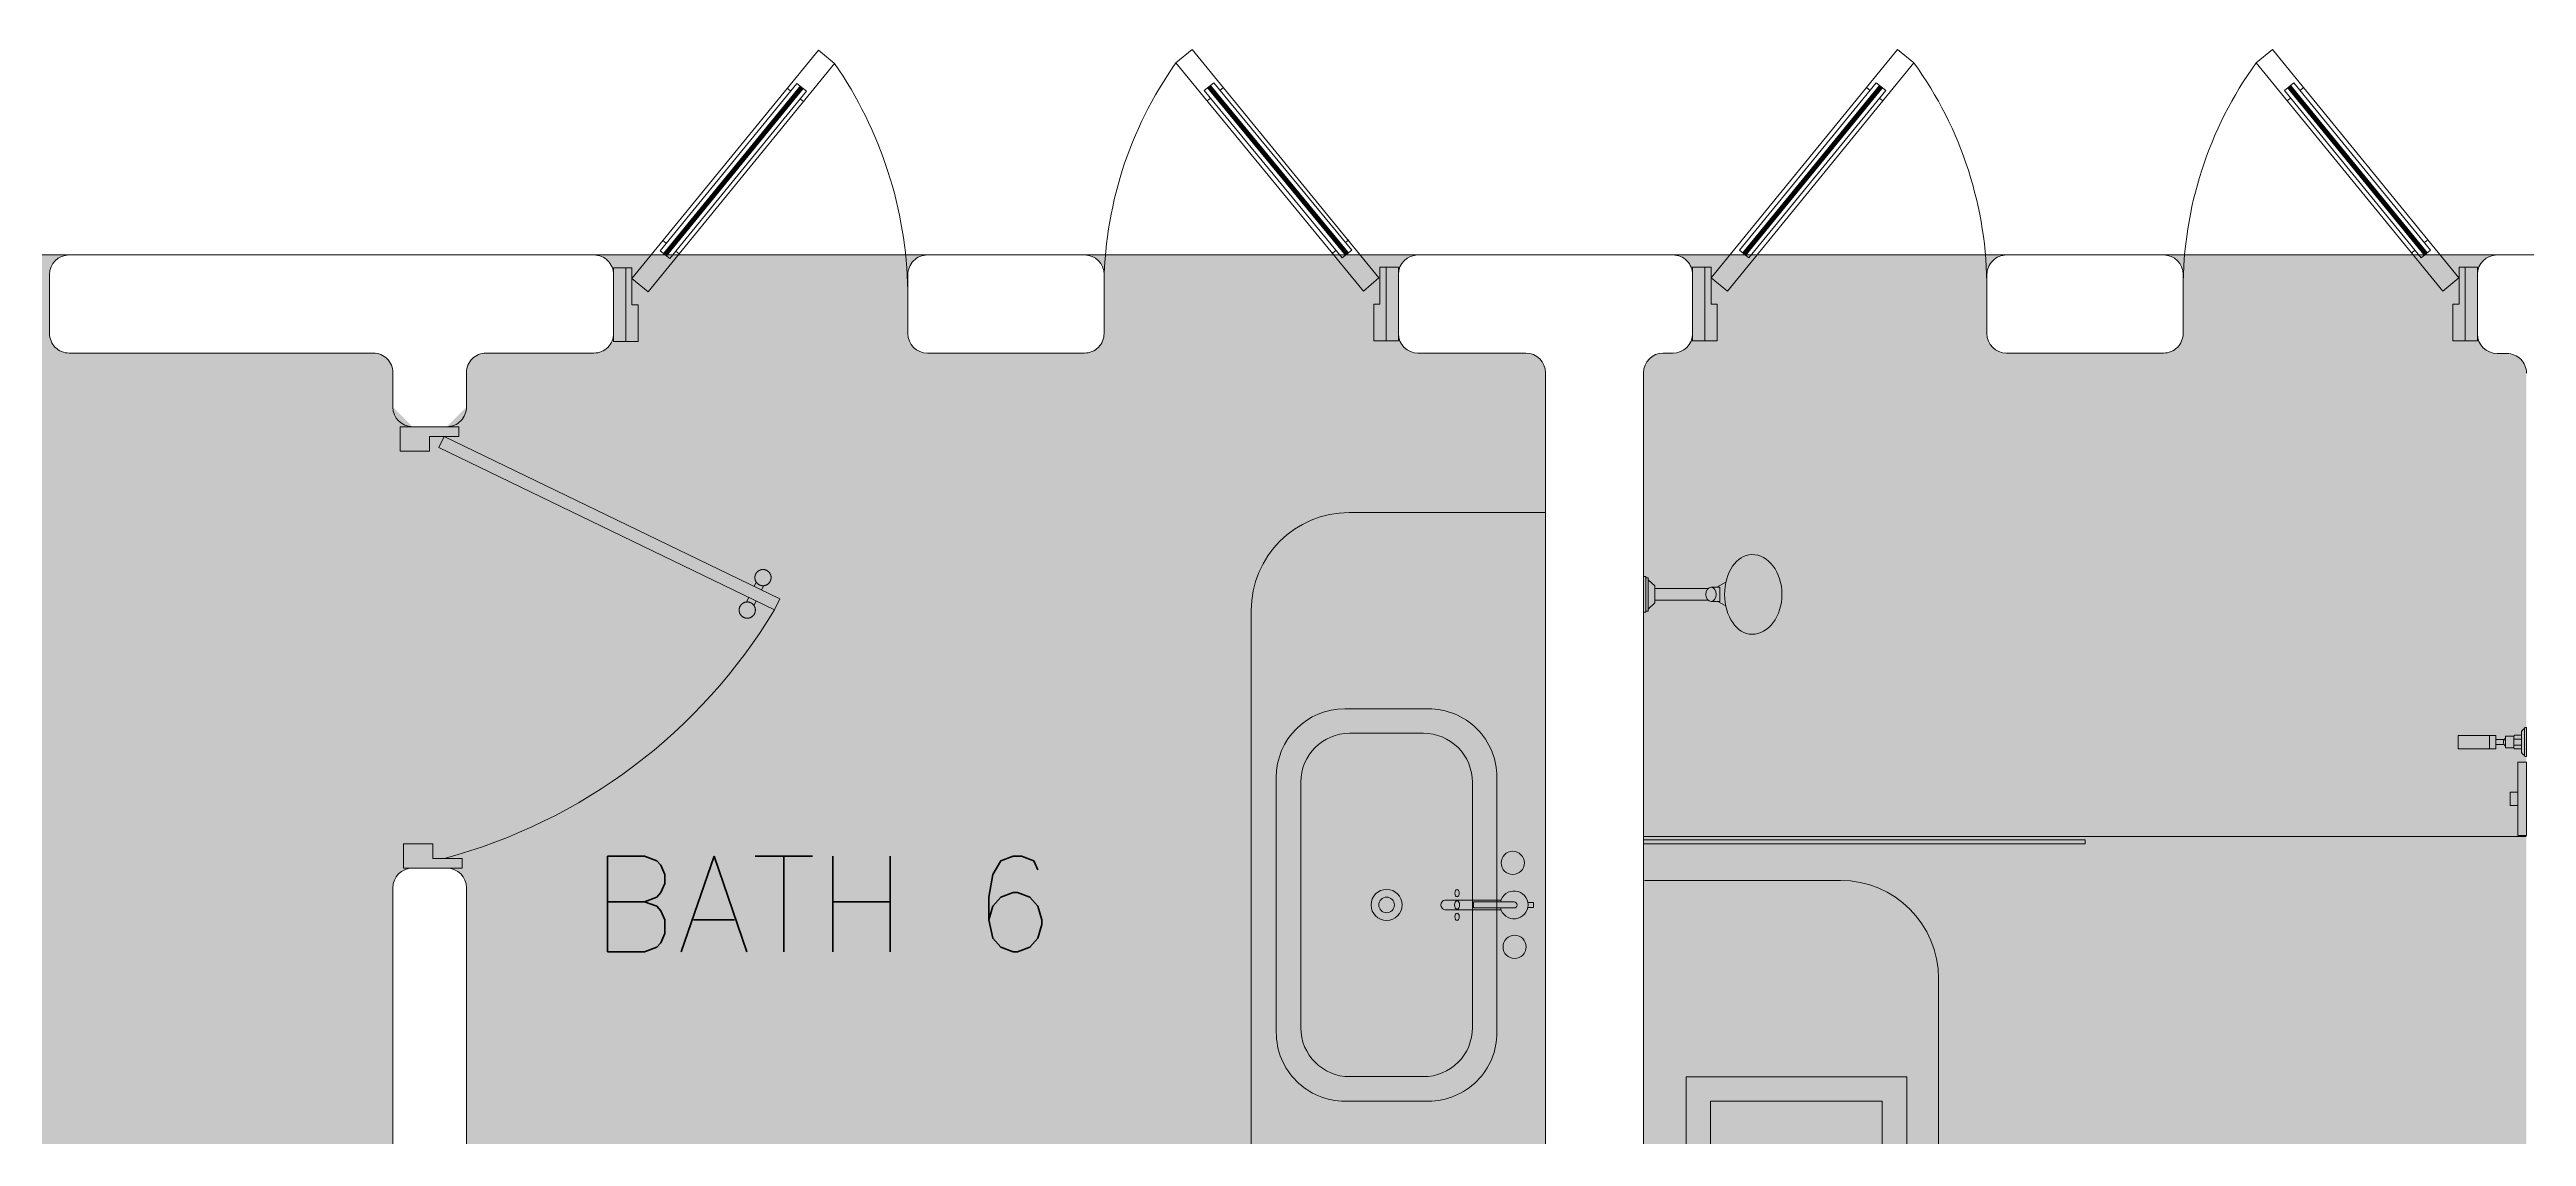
# Model space of a CAD drawing. Header units: metres. Extents: x 113 to 2416, y -346 to 476.
# Drawn here: x 130.87 to 135.92, y -146.4 to -144.19 of the extents above; entities that cross this region are included whole.
import ezdxf

# ---------------------------------------------------------------- set-up
doc = ezdxf.new("R2010")
doc.units = ezdxf.units.M
doc.linetypes.add('0', pattern=[0])
doc.linetypes.add('CONTINU', pattern=[0])
doc.layers.get('0').update_dxf_attribs({"color": 250, "linetype": '0', "lineweight": 20})
doc.layers.add('1', color=1, linetype='Continuous')
for name, color, linetype, lineweight in [('A-DOOR', 35, 'Continuous', 5), ('A-WALL', 250, 'Continuous', 20), ('baños', 140, 'Continuous', 0), ('piscina', 131, 'Continuous', 0), ('piso', 253, 'Continuous', 0), ('SE-3', 253, 'Continuous', 5), ('textos', 7, 'Continuous', 0)]:
    doc.layers.add(name, color=color, linetype=linetype, lineweight=lineweight)
doc.styles.get("Standard").update_dxf_attribs({"font": 'arial.ttf', "height": 0.1875})

# ---------------------------------------------------------------- blocks, each defined once
blk = doc.blocks.new('P90')
at = {"layer": 'A-DOOR'}
for p, q in [((-0.04763083282114167, -0.8575866078958256), (0.636432514468197, -0.5264411160955547)), ((-0.03678082331271071, -0.8799999999814077), (0.647282523976628, -0.5488545081811367)), ((0.5843462005145739, -0.5516553717665715), (0.579994248867024, -0.5426653338130905)), ((0.5992280044015388, -0.5444512986345558), (0.5948760529868196, -0.5354612606810747)), ((0.647282523976628, -0.5488545081811367), (0.636432514468197, -0.5264411160955547)), ((0.5951962097901742, -0.5740687638521536), (0.599548161437724, -0.5830588016892193)), ((0.6100780139099697, -0.5668646907201378), (0.614429965324689, -0.5758547286736189)), ((-0.03678082331271071, -0.8799999999814077), (-0.04763083282114167, -0.8575866078958256))]:
    blk.add_line(p, q, dxfattribs=at)
for points in [[(-0.05999999982304871, -0.02000000001862645), (-0.05999999982304871, -0.04999999993015081), (-0.1199999998789281, -0.04999999993015081), (-0.1199999998789281, 0), (0, 0), (0, -0.02000000001862645)], [(-0.06678082334065039, -0.8799999999814077), (-0.06678082334065039, -0.849999999953468), (-0.1267808233965297, -0.849999999953468), (-0.1267808233965297, -0.9000000000000341), (-0.006780823517601675, -0.9000000000000341), (-0.006780823517601675, -0.8799999999814077)]]:
    blk.add_lwpolyline(points, close=True, dxfattribs=at)
blk.add_arc((-0.3258824736581118, -1.104976062896867), 1.122832499157005, 31.01389897194515, 75.07969121929474, dxfattribs=at)
for points in [[(0.5812270151805023, -0.5096414988860829), (0.5856572274938117, -0.5096497449325739), (0.5933223347533385, -0.5140942400088875), (0.5977382647693048, -0.5217758390121503), (0.5977217726763229, -0.5306362638715996), (0.5932772776000093, -0.5383013710147111), (0.5855956787131618, -0.5427173009142621), (0.5767352538537125, -0.5427008088212801), (0.5690701465941856, -0.5382563139777972), (0.56465421681105, -0.5305747149745343), (0.5646707086712013, -0.5217142899986698), (0.5691152037475149, -0.5140491829719736), (0.5767968026343624, -0.5096332529560073), (0.5812270151805023, -0.5096414988860829)], [(0.6132587480246912, -0.5758110076189382), (0.6176889605708311, -0.5758192536654292), (0.6253540675975273, -0.5802637485089122), (0.6297699976134936, -0.587945347512175), (0.6297535055205117, -0.5968057724880396), (0.6253090106770287, -0.6044708795147358), (0.6176274115573506, -0.6088868095307021), (0.6087669866979013, -0.6088703175541355), (0.6011018796712051, -0.6044258224778218), (0.5966859496552388, -0.596744223474559), (0.5967024417482207, -0.5878837986151098), (0.6011469365917037, -0.5802186914719982), (0.6088285357113818, -0.5758027615724473), (0.6132587480246912, -0.5758110076189382)]]:
    blk.add_open_spline(points, degree=2, dxfattribs=at)
blk = doc.blocks.new('A$C8d867532')
at = {"layer": 'baños', "linetype": 'Continuous'}
blk.add_line((0.03946125866752936, 0.4062423515082827, 3.565148712968661e-05), (0.1223308335521551, 0.4062424607142674, 0.0004137434806282925), dxfattribs=at)
at = {"layer": 'baños'}
for points in [[(0.07434178212822928, 0.8000011371498559), (0.5243417821280048, 0.8000011371496285), (0.5243417821280048, 1.137149631347256e-06), (0.07434178212807296, 1.137149631347256e-06)], [(0.1243417821282264, 0.7500011371499014), (0.4743417821280076, 0.750001137149674), (0.4743417821279934, 0.05000113714958587), (0.1243417821280701, 0.05000113714958587)]]:
    blk.add_lwpolyline(points, close=True, dxfattribs=at)
at = {"layer": 'baños', "linetype": 'Continuous'}
for points, elevation in [([(0.0114216756036285, 0.4049925234300389), (0.0004988924014242002, 0.4049925080486645), (-2.214597287775177e-06, 0.4043378872460579), (-2.20315926924286e-06, 0.3956582713314418)], -1.449021935339837e-05), ([(0.1223308335521551, 0.4062424607142674), (0.1223308498773292, 0.393854308263073)], 0.0004137434806282925), ([(-2.202321851996203e-06, 0.3956582713314418), (0.000498906495238316, 0.395003652593843), (0.01143995613591642, 0.3950036680009106)], -1.449021935339837e-05)]:
    blk.add_lwpolyline(points, dxfattribs=dict(at, elevation=elevation))
blk.add_lwpolyline([(0.06724631208757614, 0.3938542351012728, -9.082434127204593), (0.06724679259002642, 0.4062423886952473)], format="xyb", dxfattribs=at)
for points, elevation in [([(0.03326719007836232, 0.4000482676373593, -0.3851526768120415), (0.03946125866752936, 0.4062423515082827), (0.03946125866752936, 0.4062423515082827)], 3.565148712968661e-05), ([(0.06610637610266679, 0.4100709781429686), (0.1804356256494941, 0.410067853886332, -0.3631052164064015), (0.1886913991959034, 0.400044572609815, -0.3631052164064009), (0.1804356520670183, 0.3900212695743193), (0.06610262920176524, 0.3900178438772599)], -1.420443588942717e-05), ([(0.03326719007836232, 0.4000482666025817, 0.3851526768120415), (0.03946127499270347, 0.3938541990568609), (0.03946127499270347, 0.3938541990568609)], 3.565148712968661e-05)]:
    blk.add_lwpolyline(points, format="xyb", dxfattribs=dict(at, elevation=elevation))
at = {"layer": 'baños', "linetype": 'Continuous', "extrusion": (1.317806270673497e-06, -0.9999999999991317, -8.434426616334231e-26), "elevation": -0.3938541470541749}
blk.add_lwpolyline([(0.1223313689009002, 0.0004137434806282925), (0.03946179401618824, 3.565148712968661e-05)], close=True, dxfattribs=at)
at = {"layer": 'baños', "linetype": 'Continuous'}
for centre, radius in [((0.04218985384854079, 0.4857015306301236), 0.02367982019710964), ((0.2993417821027293, 0.4000011483387169), 0.03174898050732626), ((0.2993417821027293, 0.4000011372722128), 0.01587449025366313), ((0.03836720901594504, 0.314581328159349), 0.02367982019710964)]:
    blk.add_circle(centre, radius, dxfattribs=at)
at = {"layer": 'baños', "linetype": 'Continuous', "extrusion": (3.616218979136923e-27, 8.43442709288916e-26, -1)}
blk.add_ellipse((0.1557711124527401, 0.4000009216037341), major_axis=(1.120099362738618e-08, -0.00849972706516611), ratio=0.599546010653297, dxfattribs=at)
at = {"layer": 'baños', "linetype": 'Continuous', "extrusion": (3.616218979136925e-27, 8.43442709288916e-26, -1)}
for centre in [(0.1556987400821725, 0.4240001508677977), (0.1557555886129904, 0.3759599319477474)]:
    blk.add_ellipse(centre, major_axis=(4.650313727308975e-05, -0.007499759113653352), ratio=0.5815772533300899, dxfattribs=at)
at = {"layer": 'baños', "linetype": 'Continuous', "flags": 8}
for tag, p in [('MODELNUMBER', (0.1886663562796826, 0.4000445725768103, -1.420443588942717e-05)), ('TRADENAME', (0.188708313692544, 0.4000445726320834, -1.420443588942717e-05)), ('PRODUCT', (0.1887505999345223, 0.4000445726880173, -1.420443588942717e-05)), ('MATERIAL', (0.1887928861762731, 0.4000445727437238, -1.420443588942717e-05))]:
    blk.add_attdef(tag, p, '', height=2.537174511142602e-05, rotation=270.0000755047869, dxfattribs=at)
at = {"layer": 'baños', "linetype": 'Continuous'}
for tag, p in [('MATERIAL', (0.2990007180849972, 0.3998706958122966)), ('PRODUCT', (0.2990430500590975, 0.3998706958682305)), ('TRADENAME', (0.2990853820331978, 0.3998706959239371)), ('MODELNUMBER', (0.2991273501715455, 0.3998706959791605))]:
    blk.add_attdef(tag, p, '', height=2.539918440586101e-05, rotation=90.00007550477224, dxfattribs=at)
blk = doc.blocks.new('A$C160d384d')
at = {"layer": 'baños'}
for p, q in [((0.2143439967255176, 0.8000000000001535), (0.384343996725363, 0.8000000000000682)), ((0.2243439967255654, 0.7500000000002052), (0.3743439967253153, 0.7500000000001075)), ((0.07434399672536074, 0.1400000000000285), (0.07434399672547443, 0.6600000000001804)), ((0.5243439967252925, 0.6600000000000685), (0.5243439967252925, 0.1400000000000001)), ((0.1243439967253153, 0.149999999999983), (0.1243439967254858, 0.6500000000002295)), ((0.4743439967252812, 0.6500000000000998), (0.4743439967252243, 0.1499999999999453)), ((0.3843439967253062, 0), (0.2143439967253471, 0)), ((0.3743439967252016, 0.04999999999995453), (0.224343996725338, 0.04999999999995453))]:
    blk.add_line(p, q, dxfattribs=at)
at = {"layer": 'baños', "linetype": 'Continuous'}
for p, q in [((0.0005011069986835537, 0.4049913708990331, -1.449021935339837e-05), (0, 0.4043367500964266, -1.449021935339837e-05)), ((0, 0.4043367500964266, -1.449021935339837e-05), (1.143797589975293e-08, 0.3956571341818105, -1.449021935339837e-05)), ((0.01142389020088785, 0.4049913862804075, -1.449021935339837e-05), (0.0005011069986835537, 0.4049913708990331, -1.449021935339837e-05)), ((0.03946347326478872, 0.4062412143586513, 3.565148712968661e-05), (0.1223330481494145, 0.406241323564636, 0.0004137434806282925)), ((0.03946347326478872, 0.4062412143586513, 3.565148712968661e-05), (0.03946347326478872, 0.4062412143586513, 3.565148712968661e-05)), ((0.06610859069991193, 0.4100698409933372, -1.420443588942717e-05), (0.1804378402467819, 0.4100667167367007, -1.420443588942717e-05)), ((0.1223330481494145, 0.406241323564636, 0.0004137434806282925), (0.1223330644745602, 0.3938531711134416, 0.0004137434806282925)), ((1.227539314641035e-08, 0.3956571341818105, -1.449021935339837e-05), (0.0005011210924976695, 0.3950025154442116, -1.449021935339837e-05)), ((0.0005011210924976695, 0.3950025154442116, -1.449021935339837e-05), (0.01144217073317577, 0.3950025308512792, -1.449021935339837e-05)), ((0.0394634895899344, 0.3938530619072296, 3.565148712968661e-05), (0.0394634895899344, 0.3938530619072296, 3.565148712968661e-05)), ((0.1804378666643061, 0.3900201324246879, -1.420443588942717e-05), (0.06610484379905301, 0.3900167067276286, -1.420443588942717e-05))]:
    blk.add_line(p, q, dxfattribs=at)
at = {"layer": 'baños', "linetype": 'Continuous', "extrusion": (1.317806270673497e-06, -0.9999999999991317, -8.434426616334231e-26)}
for p, q in [((0.1223330644745033, 0.3938531711132471, 0.0004137434806282925), (0.03946348958999124, 0.3938530619072012, 3.565148712968661e-05)), ((0.03946348958999124, 0.3938530619072012, 3.565148712968661e-05), (0.1223330644745033, 0.3938531711132471, 0.0004137434806282925))]:
    blk.add_line(p, q, dxfattribs=at)
at = {"layer": 'baños', "linetype": 'Continuous'}
for centre, radius in [((0.04219206844578594, 0.4857003934804922), 0.02367982019710964), ((0.2993439966999745, 0.4000000111890856), 0.03174898050732626), ((0.2993439966999745, 0.4000000001225814), 0.01587449025366313), ((0.03836942361317597, 0.3145801910097177), 0.02367982019710964)]:
    blk.add_circle(centre, radius, dxfattribs=at)
at = {"layer": 'baños'}
for centre, radius, start, end in [((0.2143439967254608, 0.6600000000001671), 0.1399999999999864, 89.9999999999772, 179.9999999999945), ((0.3843439967253062, 0.6600000000000685), 0.1399999999999997, 0, 89.9999999999772), ((0.2243439967254517, 0.6500000000001975), 0.0999999999999659, 89.99999999993486, 179.9999999999817), ((0.3743439967252584, 0.6500000000000918), 0.1000000000000156, 4.579998741307464e-12, 89.99999999996743), ((0.2143439967253471, 0.1399999999999935), 0.1399999999999935, 179.9999999999856, 270), ((0.224343996725338, 0.1499999999999657), 0.1000000000000112, 179.9999999999901, 270), ((0.3743439967252016, 0.1499999999999662), 0.1000000000000227, 270, 359.9999999999881), ((0.3843439967253062, 0.1399999999999935), 0.1399999999999864, 270, 2.72255480733277e-12)]:
    blk.add_arc(centre, radius, start, end, dxfattribs=at)
at = {"layer": 'baños', "linetype": 'Continuous'}
for centre, radius, start, end in [((0.0394611118046555, 0.400048252555508), 0.0284696393775453, 12.56399587748321, 347.431559430439), ((0.03979055996086345, 0.3997200598803126, 3.565148712968661e-05), 0.006529352298416936, 92.8714233036518, 177.1287180535523), ((0.1785745174666431, 0.4001203578184551, -1.420443588942717e-05), 0.01011938869268038, 359.5644629277012, 79.38935734097376), ((0.03979055909877616, 0.4003742172475908, 3.565148712968661e-05), 0.006529352298383103, 182.8714329558275, 267.1287277057713), ((0.1785745176694604, 0.399966486431893, -1.420443588942717e-05), 0.01011938869265861, 280.6107936683155, 0.4356880817880244)]:
    blk.add_arc(centre, radius, start, end, dxfattribs=at)
at = {"layer": 'baños', "linetype": 'Continuous', "extrusion": (3.616218979136923e-27, 8.43442709288916e-26, -1)}
blk.add_ellipse((0.1557733270499853, 0.3999997844541028), major_axis=(1.120099362738618e-08, -0.00849972706516611), ratio=0.599546010653297, dxfattribs=at)
at = {"layer": 'baños', "linetype": 'Continuous', "extrusion": (3.616218979136925e-27, 8.43442709288916e-26, -1)}
for centre in [(0.1557009546794461, 0.4239990137181664), (0.1557578032102356, 0.375958794798116)]:
    blk.add_ellipse(centre, major_axis=(4.650313727308975e-05, -0.007499759113653352), ratio=0.5815772533300899, dxfattribs=at)
at = {"layer": 'baños', "linetype": 'Continuous', "flags": 8}
for tag, p in [('MODELNUMBER', (0.1886685708769278, 0.4000434354271789, -1.420443588942717e-05)), ('TRADENAME', (0.1887105282897892, 0.400043435482452, -1.420443588942717e-05)), ('PRODUCT', (0.1887528145317674, 0.4000434355383859, -1.420443588942717e-05)), ('MATERIAL', (0.1887951007735182, 0.4000434355940925, -1.420443588942717e-05))]:
    blk.add_attdef(tag, p, '', height=2.537174511142602e-05, rotation=270.0000755047869, dxfattribs=at)
at = {"layer": 'baños', "linetype": 'Continuous'}
for tag, p in [('MATERIAL', (0.2990029326822423, 0.3998695586626653)), ('PRODUCT', (0.2990452646563426, 0.3998695587185992)), ('TRADENAME', (0.2990875966304429, 0.3998695587743057)), ('MODELNUMBER', (0.2991295647688048, 0.3998695588295291))]:
    blk.add_attdef(tag, p, '', height=2.539918440586101e-05, rotation=90.00007550477224, dxfattribs=at)
blk = doc.blocks.new('A$C0ed3e1a4')
at = {"layer": 'baños'}
for p, q in [((0.1294240150817245, 0.05104182763580667), (0.1294240150817245, 0.02951846048323148)), ((0.13555846046944, 0.002212411445796647), (0.13555846046944, 0.05682450952063789)), ((0.1395501495742337, 0.05903578330462977), (0.1368379808297959, 0.05903578330462977)), ((0.1395501495742337, 0.05903578330462977), (0.1395501495742337, 1.137661776340337e-06)), ((0.06450487536039873, 0.04317908469730725), (0.06450487536039873, 0.01570178231296637)), ((0.09408499854248475, 0.03457357016528562), (0.07721979802801116, 0.03457357016528562)), ((0.09408499854248475, 0.02430729684501642), (0.07721979802801116, 0.02430729684501642)), ((0.0968408197963413, 0.0175388705619568), (0.0968408197963413, 0.04134199644834524)), ((0.0968408197963413, 0.04134199644834524), (0.1136858110442063, 0.04134199644834524)), ((0.0968408197963413, 0.0175388705619568), (0.1136858110442063, 0.0175388705619568)), ((0.1136858110442063, 0.04134199644834524), (0.1136858110442063, 0.02944043350513681)), ((0.1136858110442063, 0.03539121497675524), (0.1294240150817245, 0.03539121497675524)), ((0.1136858110442063, 0.0175388705619568), (0.1136858110442063, 0.02944043350513681)), ((0.1136858110442063, 0.0234896520335468), (0.1294240150817245, 0.0234896520335468)), ((0.1294240150817245, 0.04349666312464961), (0.1148273296944353, 0.04349666312464961)), ((0.1294240150817245, 0.01538420388565243), (0.1148273296944353, 0.01538420388565243)), ((0.1294240150817245, 0.007995093330649183), (0.1294240150817245, 0.02951846048323148)), ((0.1395501495742337, 1.137661776340337e-06), (0.1368379808297959, 1.137661776340337e-06))]:
    blk.add_line(p, q, dxfattribs=at)
blk.add_lwpolyline([(0.07721979802801116, 0.04317908469730725), (2.351610532969062e-07, 0.04317908469730725), (2.351610532969062e-07, 0.01570178231296637), (0.07721979802801116, 0.01570178231296637)], close=True, dxfattribs=at)
for centre, radius, start, end in [((0.141552526871692, 0.04449939241236933), 0.0137805753469162, 115.7896451660977, 151.6564203593186), ((0.1379657591278374, 0.05690738682174867), 0.002408724865562433, 117.9178764058522, 181.971772310534), ((0.102707208922368, 0.02944043350513681), 0.01003452060670152, 125.7762034025461, 234.2237965974538), ((0.1193221735147745, 0.03973562908748818), 0.005860801822085343, 140.079290941845, 164.0924099294944), ((0.1193221735147745, 0.01914523792281386), 0.005860801822085343, 195.9075900705056, 219.920709058155), ((0.141552526871692, 0.0145375285540652), 0.0137805753469162, 208.3435796406814, 244.2103548339023), ((0.1379657591278374, 0.002129534144678757), 0.002408724865562433, 178.028227689466, 242.0821235941478)]:
    blk.add_arc(centre, radius, start, end, dxfattribs=at)
blk = doc.blocks.new('A$C013342c3')
at = {"layer": 'baños', "linetype": 'Continuous'}
for p, q in [((0.132703495430178, 0.09585578964924935, -0.08868213195764083), (0.114529970638614, 0.1060031536107999, -0.1375633148849114)), ((0.2731249502799074, 0.1112273302278481), (0.2591528199541244, 0.09835827126426011, -1.073227574364028)), ((0.2775106763428994, 0.1151820839904758), (0.2731249502799074, 0.1151820839904758)), ((0.2731249502799074, 0.1151820839904758), (0.2731249502799074, 0.1112273302278481)), ((0.2731249502799074, 0.05128422880898142), (0.2731249502799074, 0.1112273302278481)), ((0.28214345119477, 0.1176323766694622), (0.2775106763428994, 0.1176323766694622)), ((0.2775106763428994, 0.1176323766694622), (0.2775106763428994, 0.1151820839904758)), ((0.2775106763428994, 0.1151820839904758), (0.2775106763428994, 0.04732947504726326)), ((0.28214345119477, 0.1163205123493753), (0.28214345119477, 0.1176323766694622)), ((0.28214345119477, 0.04619104668745422), (0.28214345119477, 0.1163205123493753)), ((0.1304718991518712, 0.06665602235625556, -0.08493008825292855), (0.114529970638614, 0.05781090854361537, -0.1375633148849114)), ((0.1446699662815263, 0.09585578964924935, -0.04970293599564844), (0.1270281305760363, 0.09585578964924935, -0.04970293599564844)), ((0.1270281305760363, 0.09585578964924935, -0.04970293599564844), (0.1270281305760363, 0.06665602235625556, -0.04970293599564844)), ((0.1270281305760363, 0.06665602235625556, -0.04970293599564844), (0.1446082381085034, 0.06665602235625556, -0.04970293599564844)), ((0.2591370418708721, 0.09323105917610519, -0.01139325893676024), (0.1505841595253514, 0.09308303469242674, -0.05486134511695819)), ((0.2591370418708721, 0.06928049986072438, -0.01139325893676024), (0.1505841595253514, 0.06942852434440283, -0.05486134511695819)), ((0.2591528199541244, 0.09835827126426011, -1.073227574364028), (0.2591370418708721, 0.09323105917610519, -0.01139325893676024)), ((0.2591370418708721, 0.09323105917610519, -0.01139325893676024), (0.2591370401528366, 0.06928105827228137, -0.01127761308473877)), ((0.2591528199541244, 0.06415328777256946, -1.073227574364028), (0.2591370418708721, 0.06928049986072438, -0.01139325893676024)), ((0.2731249502799074, 0.05128422880898142), (0.2591528199541244, 0.06415328777256946, -1.073227574364028)), ((0.2731249502799074, 0.04732947504726326), (0.2731249502799074, 0.05128422880898142)), ((0.2775106763428994, 0.04732947504726326), (0.2731249502799074, 0.04732947504726326)), ((0.2775106763428994, 0.04487918236736732), (0.2775106763428994, 0.04732947504726326)), ((0.28214345119477, 0.04487918236736732), (0.2775106763428994, 0.04487918236736732)), ((0.28214345119477, 0.04619104668745422), (0.28214345119477, 0.04487918236736732))]:
    blk.add_line(p, q, dxfattribs=at)
for ratio, start_param, end_param in [(0.7570877180764559, 3.141592653589793, 6.283185307179586), (0.6818891661298961, 0, 3.141592653589793)]:
    blk.add_ellipse((0.06151594405446303, 0.08124456118912349, -0.1375633148849114), major_axis=(-0.0002283178055053071, -0.08124966744369572), ratio=ratio, start_param=start_param, end_param=end_param, dxfattribs=at)
blk.add_ellipse((0.1446699662815263, 0.08125577951886953, -0.04970293599564844), major_axis=(3.241853481487012e-18, -0.01460001013121466), ratio=0.7182237989668432, dxfattribs=at)
blk = doc.blocks.new('PL BASE 1N NASAS 09')
at = {"layer": 'A-DOOR', "extrusion": (0, 0, -1)}
for p, q in [((-109.4199296266205, -34.91571762170688), (-109.4268949664749, -34.91002749491659)), ((-109.4005688440407, -34.93153400993961), (-109.393603563791, -34.93722416653227)), ((-108.5642115465593, -34.92998052070462), (-108.5711768254679, -34.93567067893892)), ((-108.5448507677073, -34.91416412790866), (-108.537885429194, -34.90847399947663)), ((-107.2194471922905, -34.91416365490635), (-107.2264125246612, -34.90847351895516)), ((-107.2000864305124, -34.92998006860248), (-107.1931211577464, -34.93567023435587)), ((-106.362010255037, -34.92998052095887), (-106.3689755339456, -34.93567067919317)), ((-106.3426494761849, -34.91416412816292), (-106.3356841376716, -34.90847399973088)), ((-109.6738222643094, -35.22594886037464), (-109.680787544559, -35.22025873358436)), ((-109.6544613923225, -35.24176524860744), (-109.6474961418751, -35.2474554052001)), ((-108.3081371496022, -35.24021169929583), (-108.3151023987084, -35.24590185753013)), ((-108.2887762813431, -35.22439530649987), (-108.2818110024345, -35.21870517806789)), ((-106.1085737424852, -35.24021169989359), (-106.1155389915914, -35.24590185812789)), ((-106.0892128742262, -35.22439530709763), (-106.0822475953176, -35.21870517866565))]:
    blk.add_line(p, q, dxfattribs=at)
for points in [[(109.7435969886409, -35.29770201291538), (109.3636293539392, -34.83258415598092), (109.3303379512552, -34.85978085739899), (109.7103055859571, -35.32489868453106)], [(108.221183315656, -35.29614844283114), (108.6011510599826, -34.83103067545224), (108.6344424562564, -34.8582273847168), (108.2518368275245, -35.32334512194993)], [(107.543115056698, -35.2961476204259), (107.1631468102717, -34.83103026322679), (107.129855443357, -34.85822700842977), (107.5102825641218, -35.32334433533126)], [(106.0189820241336, -35.29614844308539), (106.3989497684602, -34.83103067570649), (106.4322411647341, -34.85822738497105), (106.051814546069, -35.32334512254769)], [(109.3879157632568, -34.91604538387574), (109.6666584536642, -35.25725393427595), (109.6860192660463, -35.24143757584548), (109.4072765756389, -34.90022893603836)], [(108.5768646309937, -34.91449189762298), (108.2954839757607, -35.25570038198211), (108.2761231671063, -35.23988401898848), (108.5575038223394, -34.89867544522238)], [(107.1874333293579, -34.91449145918), (107.4661764685238, -35.25569964297643), (107.4855372601042, -35.2398832590826), (107.2067941209382, -34.89867498587919)], [(106.3746633394714, -34.91449189787723), (106.0959205686437, -35.25570038257987), (106.0765597599894, -35.23988401958623), (106.355302530817, -34.89867544547663)]]:
    blk.add_lwpolyline(points, close=True, dxfattribs=at)
at = {"layer": 'A-DOOR'}
for points in [[(-109.7560969911662, -35.27627237954553), (-109.7810712115467, -35.27627238248866), (-109.7810711938697, -35.4262723824892), (-109.7560969734892, -35.42627237954608)], [(-109.731071194101, -35.42627237659687), (-109.7310712029395, -35.3512723765966), (-109.7435969823279, -35.35127237807276), (-109.7435969911664, -35.27627237807249), (-109.7560969911662, -35.27627237954553), (-109.7560969734892, -35.42627237954608)], [(-108.2310711954875, -35.4247188091214), (-108.2310712043259, -35.34971880912113), (-108.2185454249375, -35.34971880764502), (-108.218545433776, -35.27471880764475), (-108.2060454337762, -35.27471880617165), (-108.2060454160993, -35.42471880617219)], [(-108.2060454337762, -35.27471880617165), (-108.1810712133957, -35.27471880322852), (-108.1810711957188, -35.42471880322907), (-108.2060454160993, -35.42471880617219)], [(-107.5560739053775, -35.27471797012067), (-107.5810481257579, -35.27471794021759), (-107.5810483053616, -35.42471794021803), (-107.5560740849811, -35.42471797012112)], [(-107.5310483055929, -35.42471800008593), (-107.5310482157911, -35.34971800008572), (-107.5435739951795, -35.34971798508789), (-107.5435739053777, -35.27471798508766), (-107.5560739053775, -35.27471797012067), (-107.5560740849811, -35.42471797012112)], [(-106.0310489140319, -35.42471880971916), (-106.0310489228704, -35.34971880971889), (-106.018523143482, -35.34971880824278), (-106.0185231523205, -35.2747188082425), (-106.0060231523206, -35.27471880676941), (-106.0060231346437, -35.42471880676995)], [(-106.0060231523206, -35.27471880676941), (-105.9810489319401, -35.27471880382628), (-105.9810489142632, -35.42471880382683), (-106.0060231346437, -35.42471880676995)]]:
    blk.add_lwpolyline(points, close=True, dxfattribs=at)
at = {"layer": 'A-DOOR', "extrusion": (0, 0, -1)}
for centre, radius, start, end in [((110.021658104007, -35.33819034888175), 0.8407134914911082, 145.3158672397769, 178.8973755864605), ((107.9889955623961, -35.31737793987062), 0.7920990514850217, 359.8306818948907, 35.42685170567604), ((107.7658392483031, -35.31802455095831), 0.78478606228747, 144.1341748009841, 180.1236858592658), ((105.7962578561451, -35.3180256140511), 0.78478606228747, 359.8763759921815, 35.86588705046351)]:
    blk.add_arc(centre, radius, start, end, dxfattribs=at)
at = {"layer": 'A-WALL'}
for p, q in [((-110.931071174609, -35.40971880330003), (-110.931071174609, -35.28971880458342)), ((-110.8910711746601, -35.24971880458342), (-109.8210712045915, -35.24971880321746)), ((-109.7810712045405, -35.40971880325274), (-109.7810712045405, -35.28971880321746)), ((-109.1810551038236, -35.2897186917867), (-109.1810551038236, -35.4097186917867)), ((-109.1410550822202, -35.24971869178671), (-108.8210420671774, -35.24971886462119)), ((-108.7810420887808, -35.28971886462119), (-108.7810420887808, -35.40971886462118)), ((-108.1810712045572, -35.40971880325269), (-108.1810712045572, -35.28971881073442)), ((-108.1410712145966, -35.24971881073442), (-107.6210712192965, -35.24971868022264)), ((-107.5810712234079, -35.40971880464701), (-107.5810712092572, -35.28971868493955)), ((-106.9810551038236, -35.2897186917867), (-106.9810551038236, -35.4097186917867)), ((-106.9410550822202, -35.24971869178671), (-106.6210420671774, -35.24971886462119)), ((-106.5810420887808, -35.28971886462119), (-106.5810420887808, -35.40971886462118)), ((-105.9810489284447, -35.41064504106124), (-105.9810489284447, -35.2897188035059)), ((-105.9410489284447, -35.2497188035059), (-104.8210417575693, -35.2497188035059)), ((-110.2710712045435, -35.44971880325551), (-110.8910711746061, -35.44971880330003)), ((-110.0410712045405, -35.4497188032527), (-109.8210712045405, -35.44971880325274)), ((-109.141055125427, -35.44971869178669), (-108.8210421103843, -35.44971886462118)), ((-108.1410712045572, -35.44971880325269), (-107.9210712045405, -35.44971880325269)), ((-107.6410712045403, -35.4497187999301), (-107.6210712234079, -35.4497187999301)), ((-106.941055125427, -35.44971869178669), (-106.6210421103843, -35.44971886462118)), ((-105.9410489284447, -35.45064504106124), (-105.9210489284447, -35.45064504106124)), ((-110.2310712045406, -35.48971880325544), (-110.2310712045405, -35.55971880325297)), ((-110.0810712045405, -35.48971880325271), (-110.0810712045405, -35.55971880325289)), ((-107.8810712045405, -35.48971880325269), (-107.8810712045402, -37.58971880325267)), ((-107.6810712045403, -35.4897187999301), (-107.6810712045403, -38.95971880325298)), ((-110.1210712045405, -35.5997188032529), (-110.1910712045404, -35.5997188032529)), ((-110.1210712045409, -36.49971880325293), (-110.1910712045404, -36.49971880325293)), ((-110.2310712045405, -39.90971880325256), (-110.2310712045404, -36.53971880325293)), ((-110.0810712045408, -36.53971880325292), (-110.0810712045408, -37.65971880328908))]:
    blk.add_line(p, q, dxfattribs=at)
for centre, start, end in [((-110.891071174609, -35.28971880458342), 90.00000007314335, 180), ((-109.8210712045405, -35.28971880321746), 0, 90.0000000731434), ((-109.1410551038236, -35.2897186917867), 89.99996905536439, 180), ((-108.8210420887808, -35.28971886462119), 0, 89.99996905536385), ((-108.1410712045572, -35.28971881073442), 90.00001438033496, 180), ((-107.6210712092572, -35.28971868022264), 359.99999324352, 90.000014380335), ((-106.9410551038236, -35.2897186917867), 89.99996905536439, 180), ((-106.6210420887808, -35.28971886462119), 0, 89.99996905536385), ((-105.9410489284447, -35.2897188035059), 90, 180), ((-110.891071174609, -35.40971880330003), 180, 270.0000000041149), ((-110.2710712045406, -35.48971880325551), 1.017777498068325e-10, 90.00000000411457), ((-110.0410712045405, -35.4897188032527), 89.99999999998889, 180.0000000000074), ((-109.8210712045405, -35.40971880325274), 269.9999999999893, 0), ((-109.1410551038236, -35.4097186917867), 180, 269.9999690553644), ((-108.8210420887808, -35.40971886462118), 269.9999690553641, 0), ((-108.1410712045572, -35.40971880325269), 180, 270), ((-107.9210712045405, -35.48971880325269), 3.511332368335722e-12, 90), ((-107.6410712045403, -35.4897187999301), 90, 180), ((-107.6210712234079, -35.4097187999301), 270, 359.9999932435207), ((-106.9410551038236, -35.4097186917867), 180, 269.9999690553644), ((-106.6210420887808, -35.40971886462118), 269.9999690553641, 0), ((-105.9410489284447, -35.41064504106124), 180, 270), ((-105.9210489284447, -35.49064504106124), 359.9999999999917, 90), ((-110.1910712045404, -35.5597188032529), 180.0000000001036, 270), ((-110.1210712045405, -35.5597188032529), 270, 7.404331298447066e-12), ((-110.1910712045404, -36.53971880325293), 90, 179.9999999999983), ((-110.1210712045409, -36.53971880325293), 1.34346629745019e-11, 90)]:
    blk.add_arc(centre, 0.04, start, end, dxfattribs=at)
at = {"layer": 'baños'}
for p, q in [((-108.2810712762358, -35.77471574539138, 1.449021935339837e-05), (-107.8810712762359, -35.77471574539136, 1.449021935339837e-05)), ((-108.4810712762358, -35.97471574539138, 1.449021935339837e-05), (-108.4810712762358, -37.17471574539146, 1.449021935339837e-05)), ((-105.8815050354618, -36.43515967077359), (-107.6810712045403, -36.43515967077359)), ((-107.2795050354629, -36.52471880325302), (-107.6795050354628, -36.524718803253)), ((-107.0795050354624, -37.94971880325311), (-107.0795050354629, -36.72471880325303))]:
    blk.add_line(p, q, dxfattribs=at)
for points in [[(-105.8810489397788, -36.28330859766739), (-105.8983997028613, -36.28330859766739), (-105.8983997028613, -36.43330859766736), (-105.8810489397788, -36.43330859766736)], [(-105.8983997028613, -36.34491831491631), (-105.9142073664352, -36.34491831491631), (-105.9142073664352, -36.37169888041844), (-105.8983997028613, -36.37169888041844)], [(-107.6810712045403, -36.44971880325302), (-106.7810951371962, -36.44971880325302), (-106.7810951371962, -36.44196488309372), (-107.6810712045403, -36.44196488309372)]]:
    blk.add_lwpolyline(points, close=True, dxfattribs=at)
for centre, start, end in [((-108.2810712762358, -35.97471574539138, 1.449021935339837e-05), 90.00000000000325, 180), ((-107.2795050354629, -36.72471880325303), 0, 89.99999999999675)]:
    blk.add_arc(centre, 0.2, start, end, dxfattribs=at)
at = {"layer": 'piscina', "extrusion": (0, 0, -1), "const_width": 0.009999999999999998}
for points in [[(109.3975961545467, -34.9081371897594), (109.6763389045588, -35.24934568055497)], [(108.5671842415678, -34.90658370122495), (108.28580352673, -35.24779212597943)], [(107.1971137102469, -34.90658325233188), (107.4758569090174, -35.24779137652361)], [(106.3649829500454, -34.9065837014792), (106.0862401196131, -35.24779212657719)]]:
    blk.add_lwpolyline(points, dxfattribs=at)
at = {"layer": 'piso'}
for p, q in [((-110.8910711738737, -35.24971880399089), (-113.771071167601, -35.2497188032527)), ((-109.1410550812617, -35.24971869178671), (-109.8210712098666, -35.24971880321746)), ((-108.1410712045572, -35.24971881073442), (-108.8210418710592, -35.24971886462178)), ((-106.9410550822202, -35.24971869178671), (-107.621071208577, -35.24971868022264)), ((-105.9410489322645, -35.24971879968616), (-106.6210420926006, -35.24971886462119))]:
    blk.add_line(p, q, dxfattribs=at)
at = {"color": 1}
ref = blk.add_blockref('A$C160d384d', (-107.9056622951387, -36.97458530422094), dxfattribs=dict(at, xscale=-1))
ref.add_attrib('MATERIAL', 'VITREOUS CHINA', (-108.2046652274231, -36.57441390068057), dxfattribs={"layer": 'baños', "linetype": 'Continuous', "height": 2.539918440586101e-05, "rotation": 269.9999244952269})
ref.add_attrib('PRODUCT', 'BATHROOM SINK', (-108.2047075593994, -36.57441552922172), dxfattribs={"layer": 'baños', "linetype": 'Continuous', "height": 2.539918440586101e-05, "rotation": 269.9999244952269})
ref.add_attrib('TRADENAME', 'VOX', (-108.2047498916704, -36.57464088195699), dxfattribs={"layer": 'baños', "linetype": 'Continuous', "height": 2.539918440586101e-05, "rotation": 269.9999244952269})
ref.add_attrib('MODELNUMBER', 'K-5373', (-108.2047918597554, -36.57460034022952), dxfattribs={"layer": 'baños', "linetype": 'Continuous', "height": 2.539918440586101e-05, "rotation": 269.9999244952269})
ref.add_attrib('MATERIAL', 'BRASS', (-108.0944573960715, -36.57466277381876, -1.420443588942717e-05), dxfattribs={"layer": 'baños', "linetype": 'Continuous', "height": 2.537174511142602e-05, "rotation": 89.9999244952139})
ref.add_attrib('PRODUCT', 'FAUCETS', (-108.0944151098898, -36.57470834263632, -1.420443588942717e-05), dxfattribs={"layer": 'baños', "linetype": 'Continuous', "height": 2.537174511142602e-05, "rotation": 89.9999244952139})
ref.add_attrib('TRADENAME', 'PURIST', (-108.0943728236024, -36.57467386757884, -1.420443588942717e-05), dxfattribs={"layer": 'baños', "linetype": 'Continuous', "height": 2.537174511142602e-05, "rotation": 89.9999244952139})
ref.add_attrib('MODELNUMBER', 'K-14404-4A', (-108.0943308662684, -36.57473367987907, -1.420443588942717e-05), dxfattribs={"layer": 'baños', "linetype": 'Continuous', "height": 2.537174511142602e-05, "rotation": 89.9999244952139})
at = {"layer": '1'}
ref = blk.add_blockref('A$C8d867532', (-107.6689359085308, -36.92471766610342), dxfattribs=dict(at, xscale=-1, rotation=180))
ref.add_attrib('MATERIAL', 'VITREOUS CHINA', (-107.3699606069557, -37.32458836188223), dxfattribs={"layer": 'baños', "linetype": 'Continuous', "height": 2.539918440586101e-05, "rotation": 269.9999244952269})
ref.add_attrib('PRODUCT', 'BATHROOM SINK', (-107.3699182749816, -37.32458836193817), dxfattribs={"layer": 'baños', "linetype": 'Continuous', "height": 2.539918440586101e-05, "rotation": 269.9999244952269})
ref.add_attrib('TRADENAME', 'VOX', (-107.3698759430075, -37.32458836199388), dxfattribs={"layer": 'baños', "linetype": 'Continuous', "height": 2.539918440586101e-05, "rotation": 269.9999244952269})
ref.add_attrib('MODELNUMBER', 'K-5373', (-107.3698336110336, -37.32458836204958), dxfattribs={"layer": 'baños', "linetype": 'Continuous', "height": 2.539918440586101e-05, "rotation": 269.9999244952269})
ref.add_attrib('MATERIAL', 'BRASS', (-107.4801176506094, -37.3247622388806, -1.420443588942717e-05), dxfattribs={"layer": 'baños', "linetype": 'Continuous', "height": 2.537174511142602e-05, "rotation": 89.9999244952139})
ref.add_attrib('PRODUCT', 'FAUCETS', (-107.4801599368512, -37.32476223882489, -1.420443588942717e-05), dxfattribs={"layer": 'baños', "linetype": 'Continuous', "height": 2.537174511142602e-05, "rotation": 89.9999244952139})
ref.add_attrib('TRADENAME', 'PURIST', (-107.4802022230931, -37.32476223876895, -1.420443588942717e-05), dxfattribs={"layer": 'baños', "linetype": 'Continuous', "height": 2.537174511142602e-05, "rotation": 89.9999244952139})
ref.add_attrib('MODELNUMBER', 'K-14404-4A', (-107.4802445093349, -37.32476223871325, -1.420443588942717e-05), dxfattribs={"layer": 'baños', "linetype": 'Continuous', "height": 2.537174511142602e-05, "rotation": 89.9999244952139})
at = {"layer": 'A-DOOR', "xscale": -1, "rotation": 180}
blk.add_blockref('P90', (-110.0897464881003, -36.49971880325293), dxfattribs=at)
at = {"layer": 'baños', "linetype": 'CONTINU', "xscale": -1}
blk.add_blockref('A$C013342c3', (-107.3989277646795, -36.02282341855831), dxfattribs=at)
at = {"layer": 'baños'}
blk.add_blockref('A$C0ed3e1a4', (-106.020599089353, -36.27207269797721), dxfattribs=at)
at = {"layer": 'textos', "insert": (-109.9606660809065, -36.67024905803402), "char_height": 0.195, "width": 3.404876511770499, "attachment_point": 7}
blk.add_mtext('{\\Fromans|c0; BATH 6}', dxfattribs=at)
blk = doc.blocks.new('PL MUEBLES 1N NASAS 09')
at = {"layer": 'baños'}
blk.add_blockref('PL BASE 1N NASAS 09', (162.2615445691817, 88.20329366328178), dxfattribs=at)

msp = doc.modelspace()

# ---------------------------------------------------------------- hatches: boundary and pattern name
at = {"layer": 'SE-3', "true_color": 0xffc78f, "transparency": 33554483}
h = msp.add_hatch(color=31, dxfattribs=at)
h.dxf.hatch_style = 1
edge = h.paths.add_edge_path()
edge.add_arc((127.4370649727963, -144.8780515881141), 0.07000000000000739, 90.00000000001171, 179.9999999999767, ccw=False)
edge.add_line((127.4370649727963, -144.8080515881141), (128.0270650389364, -144.8080515881141))
edge.add_arc((128.0263174121616, -144.7662466574147), 0.04181161533084772, 271.0245512269245, 372.9533746689038)
edge.add_line((128.0670650389364, -144.7568742463699), (128.0670650389364, -144.6480515881141))
edge.add_arc((128.0270650389364, -144.6480515881141), 0.03999999999996362, 0, 90.00000000004071)
edge.add_line((128.0270650389364, -144.6080515881141), (130.9070650326638, -144.6080515888523))
edge.add_arc((130.9070650329399, -144.6480515898639), 0.04000000101152068, 90.00000039554904, 179.9999993997963)
edge.add_line((130.8670650319284, -144.6480515894448), (130.8670650319284, -144.7680515881615))
edge.add_arc((130.9070650319285, -144.7680515881614), 0.04000000000004889, 180.0000000000407, 270.0000000040711)
edge.add_line((130.9070650319313, -144.8080515881614), (131.527065001994, -144.8080515881169))
edge.add_arc((131.5270650019969, -144.8480515881169), 0.03999999999996362, -4.069988790433854e-11, 90.00000000415253, ccw=False)
edge.add_line((131.5670650019969, -144.8480515881169), (131.5670650329199, -149.2681013257485))
edge.add_arc((131.6070650019969, -149.268051588114), 0.0400000000000024, 180.0712439318108, 265.8405467224592)
edge.add_line((131.6041637057764, -149.3079462303638), (131.677065001997, -149.308051588114))
edge.add_arc((131.677065001997, -149.2680515881139), 0.04000000000004889, 270.0000000000407, 359.9999999999186)
edge.add_line((131.717065001997, -149.268051588114), (131.7170370030161, -150.2965552143208))
edge.add_arc((131.6770650019972, -150.2980515881142), 0.03999999999980439, 2.143897821453419, 90.00000000028498)
edge.add_line((131.677065001997, -150.2580515881144), (131.607065001997, -150.2580515881144))
edge.add_arc((131.607065001997, -150.2980515881144), 0.04000000000002046, 90.00000000004071, 177.6870260030626)
edge.add_line((131.5670975907131, -150.2964372661926), (131.567065001997, -150.3680515881483))
edge.add_arc((131.527065001997, -150.3680515881483), 0.04000000000007731, 279.36270235509926, 359.9999999999186, ccw=False)
edge.add_line((131.533572350079, -150.4075187190415), (127.4370649727927, -150.4080515860962))
edge.add_arc((127.4370649727927, -150.3380515860962), 0.0700000000000216, 180, 269.99999999997675, ccw=False)
edge.add_line((127.3670649727927, -150.3380515860962), (127.3670649727963, -144.8780515881141))
h = msp.add_hatch(color=31, dxfattribs=at)
h.dxf.hatch_style = 1
edge = h.paths.add_edge_path()
edge.add_line((131.817033736088, -147.1278334588282), (131.8170338070135, -147.0878434949633))
edge.add_arc((131.7870334271958, -147.0880526973575), 0.03000110922695349, 0.3995356072935844, 90)
edge.add_line((131.7870334271958, -147.0580515881305), (131.7570338798518, -147.0580515881338))
edge.add_arc((131.7570338798475, -147.0180515881309), 0.04000000000286263, 179.9999999998779, 270.0000000062288, ccw=False)
edge.add_line((131.7170338798446, -147.0180515881308), (131.7170650019966, -145.8980515881144))
edge.add_arc((131.6770650019966, -145.8980515881144), 0.03999999999999204, 0, 90)
edge.add_line((131.6770650019966, -145.8580515881144), (131.6070650019971, -145.8580515881144))
edge.add_arc((131.6070650019971, -145.8980515881144), 0.04000000000007731, 90.0000000000814, 179.9999999998779)
edge.add_line((131.567065001997, -145.8980515881144), (131.567065001997, -144.9180515881143))
edge.add_line((131.567065001997, -144.9180515881143), (131.607065001997, -144.9580515881143))
edge.add_line((131.607065001997, -144.9580515881143), (131.6770650019969, -144.9580515881143))
edge.add_line((131.6770650019969, -144.9580515881143), (131.7170650019969, -144.9180515881143))
edge.add_line((131.7170650019969, -144.9180515881143), (131.7170338798469, -144.8480515880973))
edge.add_arc((131.7570338798469, -144.8480515880973), 0.03999999999996362, 90, 180, ccw=False)
edge.add_line((131.7570338798469, -144.8080515880974), (131.9770338798469, -144.8080515880974))
edge.add_arc((131.9770338798469, -144.7680515880974), 0.04000000000002046, 270, 360.0000025886152)
edge.add_line((132.0170338798469, -144.7680515862902), (132.0170338744253, -144.6480515833483))
edge.add_arc((131.9754104764262, -144.6487240164434), 0.04162882928042966, 0.9255425786010983, 90.76540396041236)
edge.add_line((131.9748543809619, -144.6070989016076), (132.6570500031256, -144.6080514766314))
edge.add_arc((132.657049980564, -144.6480514766316), 0.04000000000022578, 89.99996768279608, 179.9999999997557)
edge.add_line((132.6170499805638, -144.6480514766314), (132.6170499805638, -144.7680514766313))
edge.add_arc((132.6570499805638, -144.7680514766313), 0.04000000000002046, 180.0000000000407, 269.9999800472456)
edge.add_line((132.6570499666341, -144.8080514766313), (132.9771330632752, -144.8080515880973))
edge.add_arc((132.9770629956065, -144.7680516494659), 0.03999999999999205, 270.1003645937095, 360.0000000000407)
edge.add_line((133.0170629956065, -144.7680516494658), (133.0170629956065, -144.6480516494789))
edge.add_arc((132.9770629955804, -144.6480516494789), 0.04000000002608317, 4.071109989618615e-11, 90.00000454067182)
edge.add_line((132.9770629924105, -144.6080516494528), (133.657033876661, -144.6080515955791))
edge.add_arc((133.6570338798303, -144.6480515955792), 0.04000000000013428, 90.00000453973547, 179.9999999997964)
edge.add_line((133.6170338798302, -144.6480515955791), (133.6170338798302, -144.7680515880974))
edge.add_arc((133.6570338798301, -144.7680515880974), 0.03999999999996362, 180, 270)
edge.add_line((133.6570338798301, -144.8080515880974), (133.877033879847, -144.8080515880974))
edge.add_arc((133.877033879847, -144.8480515880973), 0.03999999999996362, -4.069988790433854e-11, 90, ccw=False)
edge.add_line((133.9170338798469, -144.8480515880973), (133.917033879845, -146.9780515880973))
edge.add_line((133.917033879845, -146.9780515880973), (133.9170338798471, -148.3180515880973))
edge.add_arc((133.8770338798471, -148.3180515880973), 0.03999999999999204, -90, 4.0813574742060155e-11, ccw=False)
edge.add_line((133.8770338798471, -148.3580515880973), (132.7870338798469, -148.3580515880972))
edge.add_arc((132.7870338798469, -148.2880515880972), 0.06999999999996476, 180.0082267853422, 270, ccw=False)
edge.add_line((132.7170338805686, -148.2880616390116), (132.7168611169362, -147.0848373101786))
edge.add_arc((132.6870338070135, -147.0880515881338), 0.02999999999999195, 6.150624923401797, 90)
edge.add_line((132.6870338070135, -147.0580515881338), (132.6470338070135, -147.0580515881338))
edge.add_arc((132.6470338070135, -147.0880515881338), 0.03000000000000114, 90.00000000005427, 173.8493452691867)
edge.add_line((132.617206498763, -147.0848372946613), (132.6170338791266, -148.2880616306341))
edge.add_arc((132.5470338798469, -148.2880515880972), 0.07000000000004872, 270.0000000000465, 359.9917800716633, ccw=False)
edge.add_line((132.547033879847, -148.3580515880972), (131.7870338798432, -148.3580515880977))
edge.add_arc((131.7870338798433, -148.2880515880976), 0.07000000000007844, 180, 269.9999999999535, ccw=False)
edge.add_line((131.7170338798432, -148.2880515880976), (131.7170338798444, -147.1980515881372))
edge.add_arc((131.7570338798479, -147.1980515881373), 0.04000000000351633, 89.9999999999593, 179.9999999998779, ccw=False)
edge.add_line((131.7570338798479, -147.1580515881338), (131.7870334226093, -147.1580515881373))
edge.add_arc((131.7870334226091, -147.1280504896373), 0.03000109849998012, 270.0000000002714, 360.4144867510777)
h = msp.add_hatch(color=31, dxfattribs=at)
h.dxf.hatch_style = 1
edge = h.paths.add_edge_path()
edge.add_line((135.2470650019976, -148.358051588114), (135.8670650019994, -148.3580515881142))
edge.add_arc((135.8398570212068, -148.2857355998278), 0.07726497512231931, 290.6181778509367, 358.2823234869184)
edge.add_line((135.9170872780943, -148.2880515881144), (135.9170872780927, -144.8489778259227))
edge.add_arc((135.8770872780927, -144.8489778259226), 0.03999999999999204, 359.9999999999592, 450)
edge.add_line((135.8770872780927, -144.8089778259227), (135.8570872780927, -144.8089778259227))
edge.add_arc((135.8570872780927, -144.7689778259227), 0.03999999999999204, 179.9999999999593, 270.0000000000407, ccw=False)
edge.add_line((135.8170872780927, -144.7689778259227), (135.817087276365, -144.6480515930812))
edge.add_arc((135.8570872858352, -144.6480515940178), 0.04000000947021932, 90.00001656163789, 179.9999986584067, ccw=False)
edge.add_line((135.857087274273, -144.6080515845476), (135.1770941048181, -144.6080516494826))
edge.add_arc((135.1770941177566, -144.6480516494826), 0.03999999999999414, -4.069988790433854e-11, 90.00001853303621, ccw=False)
edge.add_line((135.2170941177566, -144.6480516494826), (135.2170125812284, -144.7706043488483))
edge.add_arc((135.1770941177566, -144.7680516494826), 0.04000000000000661, 269.9999690553301, 356.3410410046843, ccw=False)
edge.add_line((135.1770940961532, -144.8080516494826), (134.8569688400982, -144.8080513191117))
edge.add_arc((134.8570811027142, -144.7680514766478), 0.04000000000035375, 180.0000000004885, 269.8391954366308, ccw=False)
edge.add_line((134.8170811027138, -144.7680514766481), (134.8170811027138, -144.6480514766481))
edge.add_arc((134.8570811027138, -144.6480514766481), 0.03999999999999204, 93.18960480661752, 180, ccw=False)
edge.add_line((134.8548554884491, -144.6081134416296), (134.1770649872409, -144.6080514650841))
edge.add_arc((134.1770649972803, -144.648051465084), 0.03999999999993646, -8.151346264639869e-11, 90.00001438038191, ccw=False)
edge.add_line((134.2170649972803, -144.6480514650841), (134.2170649831295, -144.7680515895084))
edge.add_arc((134.1753983191816, -144.767218252793), 0.04167499651626051, 258.4653880250213, 358.85423243822544, ccw=False)
edge.add_arc((134.1587295967958, -144.8488823302557), 0.0416728760437458, 78.46188951969302, 178.8577375352151)
edge.add_line((134.1170650019972, -144.8480515847915), (134.1170650019994, -146.9780515881141))
edge.add_line((134.1170650019994, -146.9780515881141), (134.1170650019972, -148.3180515881114))
edge.add_arc((134.1570650019972, -148.3180515881145), 0.03999999999999204, 179.9999999956032, 270)
edge.add_line((134.1570650019972, -148.3580515881144), (135.2470650019976, -148.358051588114))

# ---------------------------------------------------------------- block references
msp.add_blockref('PL MUEBLES 1N NASAS 09', (79.53659163735574, -197.5616264481432))

doc.saveas('drawing.dxf')
